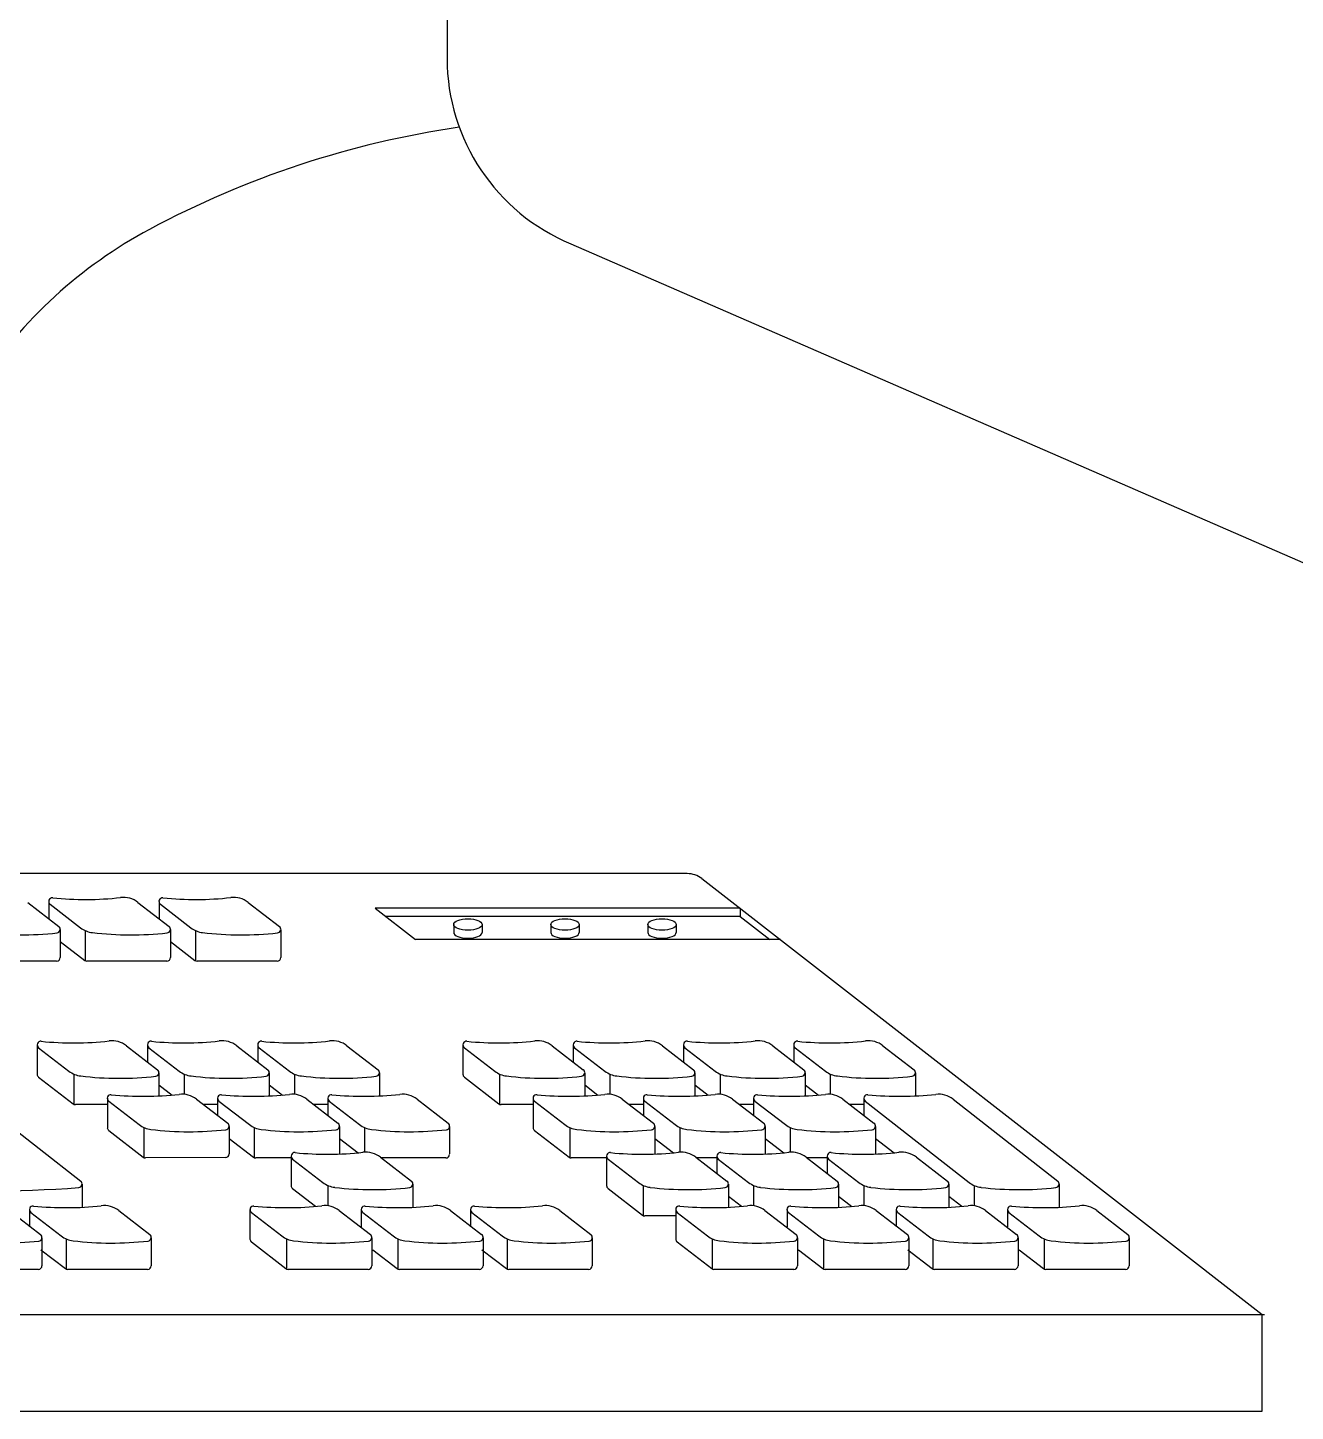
# Model space of a CAD drawing. Header units: millimetres. Extents: x 1282755 to 1285234, y -1758265 to -1757672.
# Drawn here: x 1283131.48 to 1283152.49, y -1757804.85 to -1757781.9 of the extents above; entities that cross this region are included whole.
import ezdxf

# ---------------------------------------------------------------- set-up
doc = ezdxf.new("R2010")
doc.units = ezdxf.units.MM
doc.layers.add('EWire', color=7, linetype='Continuous')
doc.layers.add('MR', color=7, linetype='Continuous')

# ---------------------------------------------------------------- blocks, each defined once
blk = doc.blocks.new('CCMS SET(구성도)')
at = {"layer": 'MR', "linetype": 'Continuous'}
for p, q in [((261948.336, 267178.784), (261948.336, 267099.872)), ((261952.165, 267094.136), (261977.354, 267083.163)), ((261955.765, 267074.642), (261869.325, 267074.642)), ((261956.221, 267074.486), (261973.557, 267061)), ((261935.362, 267073.751), (261936.324, 267073.008)), ((261936.012, 267073.779), (261936.012, 267073.249)), ((261936.056, 267073.691), (261936.995, 267072.965)), ((261938.773, 267073.751), (261939.736, 267073.008)), ((261939.424, 267073.779), (261939.424, 267073.249)), ((261939.467, 267073.691), (261940.407, 267072.965)), ((261942.184, 267073.751), (261943.147, 267073.008)), ((261957.402, 267073.567), (261946.11, 267073.567)), ((261946.11, 267073.567), (261947.357, 267072.597)), ((261957.402, 267073.567), (261957.402, 267073.315)), ((261957.402, 267073.315), (261946.434, 267073.315)), ((261957.402, 267073.315), (261958.326, 267072.597)), ((261936.368, 267072.91), (261936.368, 267072.044)), ((261937.155, 267071.939), (261937.155, 267072.871)), ((261939.779, 267072.91), (261939.779, 267072.044)), ((261940.566, 267071.939), (261940.566, 267072.871)), ((261943.19, 267072.91), (261943.19, 267072.044)), ((261948.541, 267073.065), (261948.541, 267072.819)), ((261949.419, 267073.065), (261949.419, 267072.819)), ((261951.544, 267073.065), (261951.544, 267072.819)), ((261952.422, 267073.065), (261952.422, 267072.819)), ((261954.547, 267073.065), (261954.547, 267072.819)), ((261955.425, 267073.065), (261955.425, 267072.819)), ((261936.368, 267072.54), (261937.125, 267071.955)), ((261939.779, 267072.54), (261940.536, 267071.955)), ((261958.649, 267072.597), (261947.357, 267072.597)), ((261936.256, 267071.932), (261933.782, 267071.932)), ((261939.667, 267071.932), (261937.193, 267071.932)), ((261943.078, 267071.932), (261940.604, 267071.932)), ((261935.656, 267069.341), (261935.656, 267068.43)), ((261938.416, 267069.313), (261939.379, 267068.569)), ((261939.067, 267069.341), (261939.067, 267068.81)), ((261941.827, 267069.313), (261942.79, 267068.569)), ((261942.478, 267069.341), (261942.478, 267068.81)), ((261945.239, 267069.313), (261946.201, 267068.569)), ((261948.827, 267069.341), (261948.827, 267068.43)), ((261951.587, 267069.313), (261952.55, 267068.569)), ((261952.238, 267069.341), (261952.238, 267068.81)), ((261954.998, 267069.313), (261955.961, 267068.569)), ((261955.649, 267069.341), (261955.649, 267068.81)), ((261958.41, 267069.313), (261959.372, 267068.569)), ((261959.06, 267069.341), (261959.06, 267068.81)), ((261961.821, 267069.313), (261962.784, 267068.569)), ((261935.699, 267069.252), (261936.639, 267068.527)), ((261939.11, 267069.252), (261940.05, 267068.527)), ((261942.522, 267069.252), (261943.461, 267068.527)), ((261948.87, 267069.252), (261949.81, 267068.527)), ((261952.282, 267069.252), (261953.221, 267068.527)), ((261955.693, 267069.252), (261956.632, 267068.527)), ((261959.104, 267069.252), (261960.043, 267068.527)), ((261936.798, 267067.5), (261936.798, 267068.433)), ((261939.422, 267068.472), (261939.422, 267067.76)), ((261940.209, 267067.81), (261940.209, 267068.433)), ((261942.833, 267068.472), (261942.833, 267067.76)), ((261943.621, 267067.81), (261943.621, 267068.433)), ((261946.244, 267068.472), (261946.244, 267067.76)), ((261949.969, 267067.5), (261949.969, 267068.433)), ((261952.593, 267068.472), (261952.593, 267067.76)), ((261953.38, 267067.81), (261953.38, 267068.433)), ((261956.004, 267068.472), (261956.004, 267067.76)), ((261956.792, 267067.81), (261956.792, 267068.433)), ((261959.416, 267068.472), (261959.416, 267067.76)), ((261960.203, 267067.81), (261960.203, 267068.433)), ((261962.827, 267068.472), (261962.827, 267067.76)), ((261935.699, 267068.342), (261936.768, 267067.517)), ((261939.422, 267068.101), (261939.829, 267067.788)), ((261942.833, 267068.101), (261943.24, 267067.788)), ((261948.87, 267068.342), (261949.939, 267067.517)), ((261952.593, 267068.101), (261953, 267067.788)), ((261956.004, 267068.101), (261956.411, 267067.788)), ((261959.416, 267068.101), (261959.822, 267067.788)), ((261933.764, 267067.659), (261937.001, 267065.123)), ((261937.826, 267067.687), (261937.826, 267066.777)), ((261937.869, 267067.599), (261938.809, 267066.873)), ((261940.586, 267067.659), (261941.549, 267066.915)), ((261941.237, 267067.687), (261941.237, 267067.156)), ((261941.28, 267067.599), (261942.22, 267066.873)), ((261943.997, 267067.659), (261944.96, 267066.915)), ((261944.648, 267067.687), (261944.648, 267067.156)), ((261944.691, 267067.599), (261945.631, 267066.873)), ((261947.408, 267067.659), (261948.371, 267066.915)), ((261950.997, 267067.687), (261950.997, 267066.777)), ((261951.04, 267067.599), (261951.98, 267066.873)), ((261953.757, 267067.659), (261954.72, 267066.915)), ((261954.408, 267067.687), (261954.408, 267067.156)), ((261954.451, 267067.599), (261955.391, 267066.873)), ((261957.168, 267067.659), (261958.131, 267066.915)), ((261957.819, 267067.687), (261957.819, 267067.156)), ((261957.862, 267067.599), (261958.802, 267066.873)), ((261960.579, 267067.659), (261961.542, 267066.915)), ((261961.23, 267067.687), (261961.23, 267067.156)), ((261961.274, 267067.599), (261964.488, 267065.081)), ((261963.99, 267067.659), (261967.228, 267065.123)), ((261937.826, 267067.494), (261936.836, 267067.494)), ((261941.237, 267067.494), (261940.8, 267067.494)), ((261944.648, 267067.494), (261944.211, 267067.494)), ((261950.997, 267067.494), (261950.007, 267067.494)), ((261954.408, 267067.494), (261953.971, 267067.494)), ((261957.819, 267067.494), (261957.382, 267067.494)), ((261961.23, 267067.494), (261960.793, 267067.494)), ((261938.968, 267065.846), (261938.968, 267066.779)), ((261941.592, 267066.818), (261941.592, 267065.963)), ((261942.379, 267065.846), (261942.379, 267066.779)), ((261945.003, 267066.818), (261945.003, 267065.963)), ((261945.79, 267066.021), (261945.79, 267066.779)), ((261948.414, 267066.818), (261948.414, 267065.963)), ((261952.139, 267065.846), (261952.139, 267066.779)), ((261954.763, 267066.818), (261954.763, 267065.963)), ((261955.55, 267066.021), (261955.55, 267066.779)), ((261958.174, 267066.818), (261958.174, 267065.963)), ((261958.961, 267066.021), (261958.961, 267066.779)), ((261961.585, 267066.818), (261961.585, 267065.963)), ((261937.869, 267066.688), (261938.938, 267065.863)), ((261941.592, 267066.447), (261942.349, 267065.863)), ((261945.003, 267066.447), (261945.581, 267066.001)), ((261951.04, 267066.688), (261952.109, 267065.863)), ((261954.763, 267066.447), (261955.341, 267066.001)), ((261958.174, 267066.447), (261958.752, 267066.001)), ((261961.585, 267066.447), (261962.163, 267066.001)), ((261941.48, 267065.851), (261939.006, 267065.84)), ((261943.512, 267065.84), (261942.417, 267065.84)), ((261943.512, 267065.895), (261943.512, 267064.984)), ((261946.272, 267065.866), (261947.235, 267065.123)), ((261948.302, 267065.84), (261946.307, 267065.84)), ((261953.272, 267065.84), (261952.177, 267065.84)), ((261953.272, 267065.895), (261953.272, 267064.984)), ((261956.032, 267065.866), (261956.995, 267065.123)), ((261956.683, 267065.84), (261956.067, 267065.84)), ((261956.683, 267065.895), (261956.683, 267065.364)), ((261959.443, 267065.866), (261960.406, 267065.123)), ((261960.094, 267065.84), (261959.478, 267065.84)), ((261960.094, 267065.895), (261960.094, 267065.364)), ((261962.854, 267065.866), (261963.817, 267065.123)), ((261943.555, 267065.806), (261944.495, 267065.081)), ((261953.315, 267065.806), (261954.255, 267065.081)), ((261956.726, 267065.806), (261957.666, 267065.081)), ((261960.138, 267065.806), (261961.077, 267065.081)), ((261937.045, 267065.026), (261937.045, 267064.33)), ((261944.654, 267064.36), (261944.654, 267064.987)), ((261947.278, 267065.026), (261947.278, 267064.33)), ((261954.416, 267064.053), (261954.414, 267064.987)), ((261957.038, 267065.026), (261957.038, 267064.33)), ((261957.825, 267064.36), (261957.825, 267064.987)), ((261960.449, 267065.026), (261960.449, 267064.33)), ((261961.236, 267064.364), (261961.236, 267064.987)), ((261963.86, 267065.026), (261963.86, 267064.33)), ((261964.648, 267064.36), (261964.648, 267064.987)), ((261967.271, 267065.026), (261967.271, 267064.33)), ((261943.555, 267064.896), (261944.27, 267064.344)), ((261953.315, 267064.896), (261954.384, 267064.071)), ((261957.038, 267064.655), (261957.441, 267064.344)), ((261960.449, 267064.655), (261960.856, 267064.341)), ((261963.86, 267064.655), (261964.263, 267064.344)), ((261934.797, 267064.212), (261935.76, 267063.469)), ((261935.417, 267064.241), (261935.417, 267063.71)), ((261935.46, 267064.152), (261936.4, 267063.427)), ((261938.177, 267064.213), (261939.14, 267063.469)), ((261942.239, 267064.241), (261942.239, 267063.33)), ((261942.282, 267064.152), (261943.222, 267063.427)), ((261944.999, 267064.213), (261945.962, 267063.469)), ((261945.681, 267064.241), (261945.681, 267063.71)), ((261945.725, 267064.152), (261946.665, 267063.427)), ((261948.442, 267064.212), (261949.405, 267063.469)), ((261949.061, 267064.241), (261949.061, 267063.71)), ((261949.105, 267064.152), (261950.044, 267063.427)), ((261951.822, 267064.213), (261952.784, 267063.469)), ((261955.41, 267064.241), (261955.41, 267063.33)), ((261955.454, 267064.152), (261956.393, 267063.427)), ((261958.17, 267064.213), (261959.133, 267063.469)), ((261958.853, 267064.241), (261958.853, 267063.71)), ((261958.896, 267064.152), (261959.836, 267063.427)), ((261961.613, 267064.212), (261962.576, 267063.469)), ((261962.232, 267064.241), (261962.232, 267063.71)), ((261962.276, 267064.152), (261963.215, 267063.427)), ((261964.993, 267064.213), (261965.956, 267063.469)), ((261965.675, 267064.241), (261965.675, 267063.71)), ((261965.718, 267064.152), (261966.658, 267063.427)), ((261968.435, 267064.212), (261969.398, 267063.469)), ((261955.41, 267064.047), (261954.452, 267064.047)), ((261935.803, 267063.372), (261935.803, 267062.505)), ((261936.559, 267062.4), (261936.559, 267063.333)), ((261939.183, 267063.372), (261939.183, 267062.505)), ((261943.381, 267062.4), (261943.381, 267063.333)), ((261946.005, 267063.372), (261946.005, 267062.505)), ((261946.824, 267062.4), (261946.824, 267063.333)), ((261949.448, 267063.372), (261949.448, 267062.505)), ((261950.204, 267062.4), (261950.204, 267063.333)), ((261952.828, 267063.372), (261952.828, 267062.505)), ((261956.552, 267062.4), (261956.552, 267063.333)), ((261959.176, 267063.372), (261959.176, 267062.505)), ((261959.995, 267062.4), (261959.995, 267063.333)), ((261962.619, 267063.372), (261962.619, 267062.505)), ((261963.375, 267062.4), (261963.375, 267063.333)), ((261965.999, 267063.372), (261965.999, 267062.505)), ((261966.817, 267062.4), (261966.817, 267063.333)), ((261969.441, 267063.372), (261969.441, 267062.505)), ((261935.772, 267063.001), (261936.529, 267062.417)), ((261942.282, 267063.242), (261943.351, 267062.417)), ((261946.037, 267063.001), (261946.794, 267062.417)), ((261949.416, 267063.001), (261950.174, 267062.417)), ((261955.454, 267063.242), (261956.522, 267062.417)), ((261959.208, 267063.001), (261959.965, 267062.417)), ((261962.587, 267063.001), (261963.345, 267062.417)), ((261966.03, 267063.001), (261966.787, 267062.417)), ((261935.691, 267062.393), (261933.217, 267062.393)), ((261939.071, 267062.393), (261936.597, 267062.393)), ((261945.893, 267062.393), (261943.419, 267062.393)), ((261949.336, 267062.393), (261946.862, 267062.393)), ((261952.716, 267062.393), (261950.242, 267062.393)), ((261959.064, 267062.393), (261956.591, 267062.393)), ((261962.507, 267062.393), (261960.033, 267062.393)), ((261965.887, 267062.393), (261963.413, 267062.393)), ((261969.329, 267062.393), (261966.855, 267062.393)), ((261884.916, 267061), (261973.621, 267061)), ((261973.557, 267057.998), (261973.557, 267061)), ((261884.851, 267057.998), (261973.557, 267057.998))]:
    blk.add_line(p, q, dxfattribs=at)
for centre, radius, start, end in [((261954.547, 267099.872), 6.211, 180, 247.4473), ((261952.902, 267068.932), 29.112, 98.2728, 118.2277), ((261946.022, 267081.748), 14.566, 118.2277, 146.5841), ((261955.765, 267073.896), 0.745, 52.3289, 90), ((261936.124, 267073.779), 0.112, 84.2774, 232.3289), ((261937.132, 267083.835), 9.995, 264.2774, 276.3364), ((261938.317, 267073.161), 0.745, 52.3289, 96.3364), ((261939.535, 267073.779), 0.112, 84.2774, 232.3289), ((261940.543, 267083.835), 9.995, 264.2774, 276.3364), ((261941.728, 267073.161), 0.745, 52.3289, 96.3364), ((261935.141, 267082.739), 9.995, 263.1623, 276.4784), ((261936.256, 267072.919), 0.112, 276.4784, 52.3289), ((261937.451, 267073.555), 0.745, 232.3289, 263.1623), ((261938.552, 267082.739), 9.995, 263.1623, 276.4784), ((261939.667, 267072.919), 0.112, 276.4784, 52.3289), ((261940.862, 267073.555), 0.745, 232.3289, 263.1623), ((261941.963, 267082.739), 9.995, 263.1623, 276.4784), ((261943.078, 267072.919), 0.112, 276.4784, 52.3289), ((261936.256, 267072.044), 0.112, 270, 0), ((261937.193, 267072.044), 0.112, 232.3289, 270), ((261939.667, 267072.044), 0.112, 270, 0), ((261940.604, 267072.044), 0.112, 232.3289, 270), ((261943.078, 267072.044), 0.112, 270, 0), ((261935.768, 267069.341), 0.112, 84.2774, 232.3289), ((261936.775, 267079.397), 9.995, 264.2774, 276.3364), ((261937.961, 267068.723), 0.745, 52.3289, 96.3364), ((261939.179, 267069.341), 0.112, 84.2774, 232.3289), ((261940.187, 267079.397), 9.995, 264.2774, 276.3364), ((261941.372, 267068.723), 0.745, 52.3289, 96.3364), ((261942.59, 267069.341), 0.112, 84.2774, 232.3289), ((261943.598, 267079.397), 9.995, 264.2774, 276.3364), ((261944.783, 267068.723), 0.745, 52.3289, 96.3364), ((261948.939, 267069.341), 0.112, 84.2774, 232.3289), ((261949.946, 267079.397), 9.995, 264.2774, 276.3364), ((261951.132, 267068.723), 0.745, 52.3289, 96.3364), ((261952.35, 267069.341), 0.112, 84.2774, 232.3289), ((261953.358, 267079.397), 9.995, 264.2774, 276.3364), ((261954.543, 267068.723), 0.745, 52.3289, 96.3364), ((261955.761, 267069.341), 0.112, 84.2774, 232.3289), ((261956.769, 267079.397), 9.995, 264.2774, 276.3364), ((261957.954, 267068.723), 0.745, 52.3289, 96.3364), ((261959.172, 267069.341), 0.112, 84.2774, 232.3289), ((261960.18, 267079.397), 9.995, 264.2774, 276.3364), ((261961.365, 267068.723), 0.745, 52.3289, 96.3364), ((261935.768, 267068.43), 0.112, 180, 232.3289), ((261937.094, 267069.117), 0.745, 232.3289, 263.1623), ((261939.311, 267068.481), 0.112, 276.4784, 52.3289), ((261940.506, 267069.117), 0.745, 232.3289, 263.1623), ((261942.722, 267068.481), 0.112, 276.4784, 52.3289), ((261943.917, 267069.117), 0.745, 232.3289, 263.1623), ((261946.133, 267068.481), 0.112, 276.4784, 52.3289), ((261948.939, 267068.43), 0.112, 180, 232.3289), ((261950.265, 267069.117), 0.745, 232.3289, 263.1623), ((261952.482, 267068.481), 0.112, 276.4784, 52.3289), ((261953.677, 267069.117), 0.745, 232.3289, 263.1623), ((261955.893, 267068.481), 0.112, 276.4784, 52.3289), ((261957.088, 267069.117), 0.745, 232.3289, 263.1623), ((261959.304, 267068.481), 0.112, 276.4784, 52.3289), ((261960.499, 267069.117), 0.745, 232.3289, 263.1623), ((261962.715, 267068.481), 0.112, 276.4784, 52.3289), ((261938.196, 267078.301), 9.995, 263.1623, 276.4784), ((261941.607, 267078.301), 9.995, 263.1623, 276.4784), ((261945.018, 267078.301), 9.995, 263.1623, 276.4784), ((261951.367, 267078.301), 9.995, 263.1623, 276.4784), ((261954.778, 267078.301), 9.995, 263.1623, 276.4784), ((261958.189, 267078.301), 9.995, 263.1623, 276.4784), ((261961.6, 267078.301), 9.995, 263.1623, 276.4784), ((261937.937, 267067.687), 0.112, 84.2774, 232.3289), ((261938.945, 267077.743), 9.995, 264.2774, 276.3364), ((261940.13, 267067.069), 0.745, 52.3289, 96.3364), ((261941.349, 267067.687), 0.112, 84.2774, 232.3289), ((261942.356, 267077.743), 9.995, 264.2774, 276.3364), ((261943.542, 267067.069), 0.745, 52.3289, 96.3364), ((261944.76, 267067.687), 0.112, 84.2774, 232.3289), ((261945.767, 267077.743), 9.995, 264.2774, 276.3364), ((261946.953, 267067.069), 0.745, 52.3289, 96.3364), ((261951.108, 267067.687), 0.112, 84.2774, 232.3289), ((261952.116, 267077.743), 9.995, 264.2774, 276.3364), ((261953.301, 267067.069), 0.745, 52.3289, 96.3364), ((261954.52, 267067.687), 0.112, 84.2774, 232.3289), ((261955.527, 267077.743), 9.995, 264.2774, 276.3364), ((261956.713, 267067.069), 0.745, 52.3289, 96.3364), ((261957.931, 267067.687), 0.112, 84.2774, 232.3289), ((261958.938, 267077.743), 9.995, 264.2774, 276.3364), ((261960.124, 267067.069), 0.745, 52.3289, 96.3364), ((261961.342, 267067.687), 0.112, 84.2774, 232.3289), ((261962.35, 267077.743), 9.995, 264.2774, 276.3364), ((261963.535, 267067.069), 0.745, 52.3289, 96.3364), ((261936.836, 267067.605), 0.112, 232.3289, 270), ((261950.007, 267067.605), 0.112, 232.3289, 270), ((261937.937, 267066.777), 0.112, 180, 232.3289), ((261939.264, 267067.463), 0.745, 232.3289, 263.1623), ((261940.365, 267076.647), 9.995, 263.1623, 276.4784), ((261941.48, 267066.827), 0.112, 276.4784, 52.3289), ((261942.675, 267067.463), 0.745, 232.3289, 263.1623), ((261943.776, 267076.647), 9.995, 263.1623, 276.4784), ((261944.892, 267066.827), 0.112, 276.4784, 52.3289), ((261946.086, 267067.463), 0.745, 232.3289, 263.1623), ((261947.188, 267076.647), 9.995, 263.1623, 276.4784), ((261948.303, 267066.827), 0.112, 276.4784, 52.3289), ((261951.108, 267066.777), 0.112, 180, 232.3289), ((261952.435, 267067.463), 0.745, 232.3289, 263.1623), ((261953.536, 267076.647), 9.995, 263.1623, 276.4784), ((261954.651, 267066.827), 0.112, 276.4784, 52.3289), ((261955.846, 267067.463), 0.745, 232.3289, 263.1623), ((261956.948, 267076.647), 9.995, 263.1623, 276.4784), ((261958.063, 267066.827), 0.112, 276.4784, 52.3289), ((261959.258, 267067.463), 0.745, 232.3289, 263.1623), ((261960.359, 267076.647), 9.995, 263.1623, 276.4784), ((261961.474, 267066.827), 0.112, 276.4784, 52.3289), ((261939.006, 267065.951), 0.112, 232.3289, 270), ((261941.48, 267065.963), 0.112, 270, 0), ((261942.417, 267065.951), 0.112, 232.3289, 270), ((261943.624, 267065.895), 0.112, 84.2774, 232.3289), ((261944.631, 267075.951), 9.995, 264.2774, 276.3364), ((261945.817, 267065.276), 0.745, 52.3289, 96.3364), ((261948.302, 267065.951), 0.112, 270, 0), ((261952.177, 267065.951), 0.112, 232.3289, 270), ((261953.383, 267065.895), 0.112, 84.2774, 232.3289), ((261954.391, 267075.951), 9.995, 264.2774, 276.3364), ((261955.577, 267065.276), 0.745, 52.3289, 96.3364), ((261956.795, 267065.895), 0.112, 84.2774, 232.3289), ((261957.802, 267075.951), 9.995, 264.2774, 276.3364), ((261958.988, 267065.276), 0.745, 52.3289, 96.3364), ((261960.206, 267065.895), 0.112, 84.2774, 232.3289), ((261961.214, 267075.951), 9.995, 264.2774, 276.3364), ((261962.399, 267065.276), 0.745, 52.3289, 96.3364), ((261936.933, 267065.035), 0.112, 276.4784, 52.3289), ((261943.624, 267064.984), 0.112, 180, 232.3289), ((261944.95, 267065.671), 0.745, 232.3289, 263.1623), ((261947.167, 267065.035), 0.112, 276.4784, 52.3289), ((261953.383, 267064.984), 0.112, 180, 232.3289), ((261954.71, 267065.671), 0.745, 232.3289, 263.1623), ((261956.926, 267065.035), 0.112, 276.4784, 52.3289), ((261958.121, 267065.671), 0.745, 232.3289, 263.1623), ((261960.338, 267065.035), 0.112, 276.4784, 52.3289), ((261961.533, 267065.671), 0.745, 232.3289, 263.1623), ((261963.749, 267065.035), 0.112, 276.4784, 52.3289), ((261964.944, 267065.671), 0.745, 232.3289, 263.1623), ((261967.16, 267065.035), 0.112, 276.4784, 52.3289), ((261934.13, 267102.95), 38.131, 265.6192, 274.2355), ((261946.052, 267074.854), 9.995, 263.1623, 276.4784), ((261955.811, 267074.854), 9.995, 263.1623, 276.4784), ((261959.223, 267074.854), 9.995, 263.1623, 276.4784), ((261962.634, 267074.854), 9.995, 263.1623, 276.4784), ((261966.045, 267074.854), 9.995, 263.1623, 276.4784), ((261935.528, 267064.241), 0.112, 84.2774, 232.3289), ((261936.536, 267074.297), 9.995, 264.2774, 276.3364), ((261937.721, 267063.623), 0.745, 52.3289, 96.3364), ((261942.351, 267064.241), 0.112, 84.2774, 232.3289), ((261943.359, 267074.297), 9.995, 264.2774, 276.3364), ((261944.544, 267063.623), 0.745, 52.3289, 96.3364), ((261945.793, 267064.241), 0.112, 84.2774, 232.3289), ((261946.801, 267074.297), 9.995, 264.2774, 276.3364), ((261947.986, 267063.623), 0.745, 52.3289, 96.3364), ((261949.173, 267064.241), 0.112, 84.2774, 232.3289), ((261950.181, 267074.297), 9.995, 264.2774, 276.3364), ((261951.366, 267063.623), 0.745, 52.3289, 96.3364), ((261955.522, 267064.241), 0.112, 84.2774, 232.3289), ((261956.53, 267074.297), 9.995, 264.2774, 276.3364), ((261957.715, 267063.623), 0.745, 52.3289, 96.3364), ((261958.964, 267064.241), 0.112, 84.2774, 232.3289), ((261959.972, 267074.297), 9.995, 264.2774, 276.3364), ((261961.157, 267063.623), 0.745, 52.3289, 96.3364), ((261962.344, 267064.241), 0.112, 84.2774, 232.3289), ((261963.352, 267074.297), 9.995, 264.2774, 276.3364), ((261964.537, 267063.623), 0.745, 52.3289, 96.3364), ((261965.787, 267064.241), 0.112, 84.2774, 232.3289), ((261966.794, 267074.297), 9.995, 264.2774, 276.3364), ((261967.98, 267063.623), 0.745, 52.3289, 96.3364), ((261954.452, 267064.159), 0.112, 232.3289, 270), ((261934.577, 267073.2), 9.995, 263.1623, 276.4784), ((261935.692, 267063.381), 0.112, 276.4784, 52.3289), ((261936.855, 267064.017), 0.745, 232.3289, 263.1623), ((261937.956, 267073.2), 9.995, 263.1623, 276.4784), ((261939.071, 267063.381), 0.112, 276.4784, 52.3289), ((261942.351, 267063.33), 0.112, 180, 232.3289), ((261943.678, 267064.017), 0.745, 232.3289, 263.1623), ((261944.779, 267073.2), 9.995, 263.1623, 276.4784), ((261945.894, 267063.381), 0.112, 276.4784, 52.3289), ((261947.12, 267064.017), 0.745, 232.3289, 263.1623), ((261948.221, 267073.2), 9.995, 263.1623, 276.4784), ((261949.336, 267063.381), 0.112, 276.4784, 52.3289), ((261950.5, 267064.017), 0.745, 232.3289, 263.1623), ((261951.601, 267073.2), 9.995, 263.1623, 276.4784), ((261952.716, 267063.381), 0.112, 276.4784, 52.3289), ((261955.522, 267063.33), 0.112, 180, 232.3289), ((261956.849, 267064.017), 0.745, 232.3289, 263.1623), ((261957.95, 267073.2), 9.995, 263.1623, 276.4784), ((261959.065, 267063.381), 0.112, 276.4784, 52.3289), ((261960.291, 267064.017), 0.745, 232.3289, 263.1623), ((261961.392, 267073.2), 9.995, 263.1623, 276.4784), ((261962.507, 267063.381), 0.112, 276.4784, 52.3289), ((261963.671, 267064.017), 0.745, 232.3289, 263.1623), ((261964.772, 267073.2), 9.995, 263.1623, 276.4784), ((261965.887, 267063.381), 0.112, 276.4784, 52.3289), ((261967.113, 267064.017), 0.745, 232.3289, 263.1623), ((261968.215, 267073.2), 9.995, 263.1623, 276.4784), ((261969.33, 267063.381), 0.112, 276.4784, 52.3289), ((261935.691, 267062.505), 0.112, 270, 0), ((261936.597, 267062.505), 0.112, 232.3289, 270), ((261939.071, 267062.505), 0.112, 270, 0), ((261943.419, 267062.505), 0.112, 232.3289, 270), ((261945.893, 267062.505), 0.112, 270, 0), ((261946.862, 267062.505), 0.112, 232.3289, 270), ((261949.336, 267062.505), 0.112, 270, 0), ((261950.242, 267062.505), 0.112, 232.3289, 270), ((261952.716, 267062.505), 0.112, 270, 0), ((261956.591, 267062.505), 0.112, 232.3289, 270), ((261959.064, 267062.505), 0.112, 270, 0), ((261960.033, 267062.505), 0.112, 232.3289, 270), ((261962.507, 267062.505), 0.112, 270, 0), ((261963.413, 267062.505), 0.112, 232.3289, 270), ((261965.887, 267062.505), 0.112, 270, 0), ((261966.855, 267062.505), 0.112, 232.3289, 270), ((261969.329, 267062.505), 0.112, 270, 0)]:
    blk.add_arc(centre, radius, start, end, dxfattribs=at)
for centre in [(261948.98, 267073.065), (261951.983, 267073.065), (261954.986, 267073.065)]:
    blk.add_ellipse(centre, major_axis=(-0.439, 0), ratio=0.406778, dxfattribs=at)
for centre in [(261948.98, 267072.819), (261951.983, 267072.819), (261954.986, 267072.819)]:
    blk.add_ellipse(centre, major_axis=(0.439, 0), ratio=0.406778, start_param=3.141593, end_param=6.283185, dxfattribs=at)

msp = doc.modelspace()

# ---------------------------------------------------------------- block references
at = {"layer": 'EWire', "xscale": 0.5357389644200632, "yscale": 0.5357389644200632, "zscale": 0.5357389644200632}
msp.add_blockref('CCMS SET(구성도)', (1142802.503, -1900878.221), dxfattribs=at)

doc.saveas('drawing.dxf')
